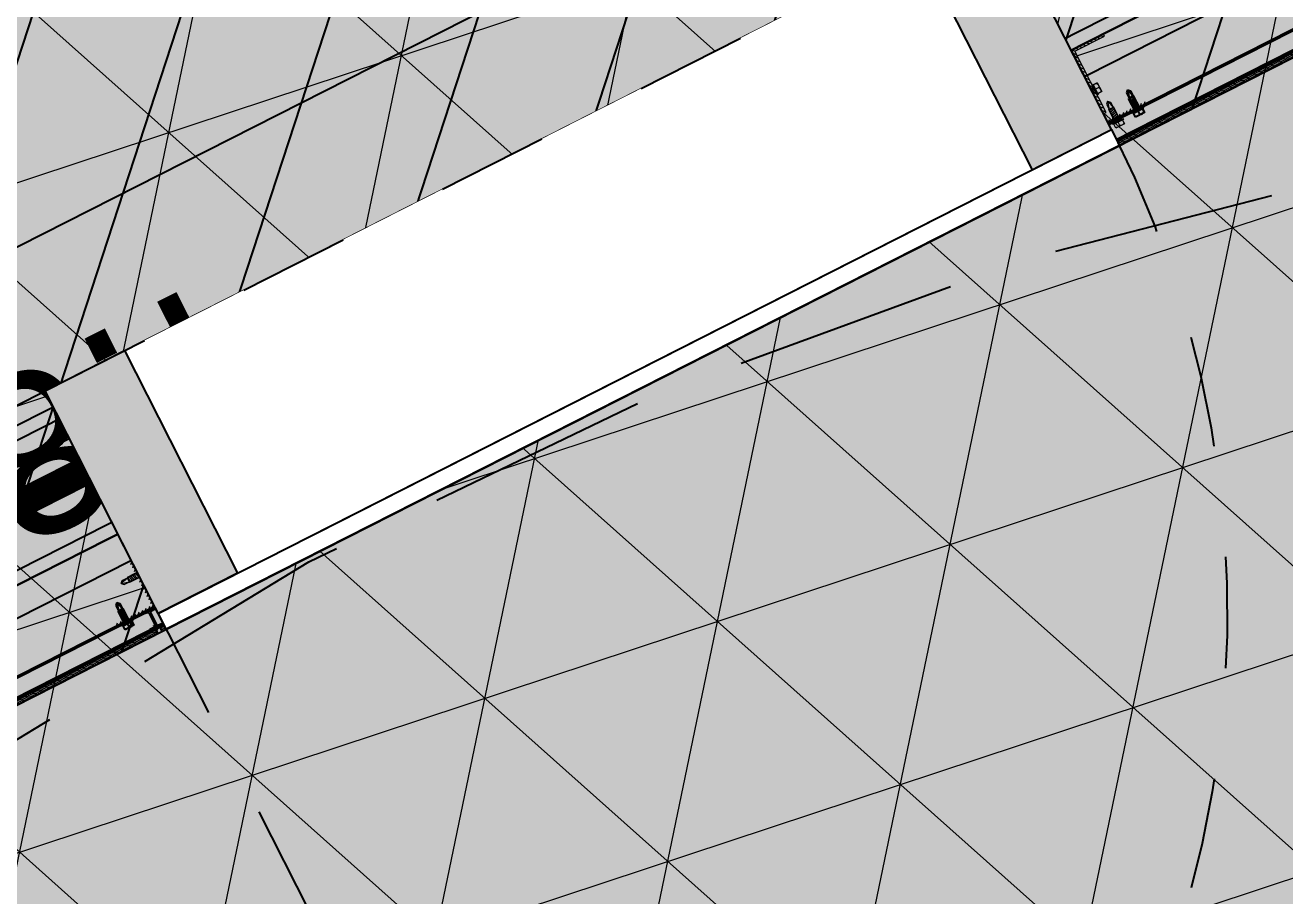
# Model space of a CAD drawing. Header units: metres. Extents: x 678805 to 1359287, y 2747329 to 5497370.
# Drawn here: x 679884.574 to 679885.988, y 2748644.668 to 2748645.645 of the extents above; entities that cross this region are included whole.
import ezdxf

# ---------------------------------------------------------------- set-up
doc = ezdxf.new("R2010")
doc.units = ezdxf.units.M
for name, pattern in [('XREF_MON_BUILDINGS$0$Dash_2_', [0.25, 0.125, -0.125]), ('XREF_MON_BUILDINGS$0$Hidden', [0.004, 0.002, -0.002]), ('XREF_MON_SFT_TREES$0$HIDDEN', [0.375, 0.25, -0.125])]:
    doc.linetypes.add(name, pattern=pattern)
for name, color, linetype in [('00_XREF_MON_HSC_PAVEMENT', 7, 'Continuous'), ('00_XREF_TWQ_BUILDINGS', 7, 'Continuous'), ('00_XREF_TWQ_SFT_TREES', 7, 'Continuous'), ('XREF_MON_BUILDINGS$0$00-Modulos DEFINIDOS', 7, 'Continuous'), ('XREF_MON_BUILDINGS$0$00-Modulos ROOFS', 2, 'Continuous'), ('XREF_MON_BUILDINGS$0$02-KH-02-Prayer Room', 93, 'Continuous'), ('XREF_MON_BUILDINGS$0$02-L-01_Structure t2', 7, 'Continuous'), ('XREF_MON_BUILDINGS$0$02-L-01_Struture aux', 4, 'Continuous'), ('XREF_MON_BUILDINGS$0$02-L-06_Plan Change', 252, 'Continuous'), ('XREF_MON_BUILDINGS$0$02-L-Insulation', 252, 'Continuous'), ('XREF_MON_BUILDINGS$0$02-L-INT Panel', 5, 'Continuous'), ('XREF_MON_BUILDINGS$0$02-L-panel', 5, 'Continuous'), ('XREF_MON_BUILDINGS$0$COTAUX', 7, 'Continuous'), ('XREF_MON_SFT_TREES$0$SL_TREE_CANOPY', 251, 'XREF_MON_SFT_TREES$0$HIDDEN')]:
    doc.layers.add(name, color=color, linetype=linetype)
for name, color, linetype, true_color in [('XREF_MON_BUILDINGS$0$0-WIPEOUTS', 7, 'Continuous', 0xffffff), ('XREF_MON_BUILDINGS$0$02-L-06_Walls HATCH 01', 9, 'Continuous', 0x808080), ('XREF_MON_SFT_TREES$0$SL_TREE_CERCIDIUM_FLORIDUM', 7, 'Continuous', 0xe0e000)]:
    doc.layers.add(name, color=color, linetype=linetype, true_color=true_color)
doc.layers.add('XREF_MON_BUILDINGS$0$00-AUX STRUCTURE', color=3, linetype='Continuous', plot=False)
doc.layers.add('XREF_MON_BUILDINGS$0$00_AUX', color=3, linetype='Continuous', plot=False)
for name, color, linetype, lineweight in [('XREF_MON_BUILDINGS$0$02-H-251', 251, 'Continuous', 0), ('XREF_MON_BUILDINGS$0$02-H-254', 254, 'Continuous', 0), ('XREF_MON_BUILDINGS$0$02-L-01_Structure L', 7, 'Continuous', 5), ('XREF_MON_BUILDINGS$0$02-L-01_Structure T', 8, 'Continuous', 5)]:
    doc.layers.add(name, color=color, linetype=linetype, lineweight=lineweight)
doc.layers.add('XREF_MON_HSC_PAVEMENT$0$03-TR-Pavement_05_Precast irregular Concrete Blocks_Open Joint', color=7, linetype='Continuous', lineweight=5, true_color=0x82ae7e)
doc.layers.add('XREF_MON_HSC_PAVEMENT$0$03-TR-Pavement_07_Precast irregular Concrete Blocks', color=7, linetype='Continuous', lineweight=5, true_color=0xb3b3b3)
doc.layers.get('XREF_MON_SFT_TREES$0$SL_TREE_CERCIDIUM_FLORIDUM').off()
doc.styles.add('XREF_MON_BUILDINGS$0$E100', font='verdana.ttf', dxfattribs={"height": 0.18})
doc.linetypes.add('XREF_MON_BUILDINGS$0$BATTING', pattern='A,0.0001,-0.1,[134,ltypeshp.shx,S=0.1,R=0,X=-0.1,Y=0],-0.2,[134,ltypeshp.shx,S=0.1,R=180,X=0.1,Y=0],-0.1', length=0.4001)
doc.dimstyles.new('XREF_MON_BUILDINGS$0$E100', dxfattribs={"dimscale": 0.03, "dimtxt": 12, "dimasz": 0.5, "dimexe": 0.1, "dimexo": 1, "dimgap": 4, "dimtad": 1, "dimzin": 0, "dimdsep": 46, "dimtxsty": 'XREF_MON_BUILDINGS$0$E100', "dimblk1": 'XREF_MON_BUILDINGS$0$LINCOT200', "dimblk2": 'XREF_MON_BUILDINGS$0$LINCOT200', "dimsah": 1, "dimcen": 0.1, "dimdle": 0.1, "dimse1": 1, "dimse2": 1, "dimclrt": 256, "dimadec": 0, "dimazin": 0, "dimtfac": 0.01538461538461539, "dimtofl": 0, "dimtmove": 0, "dimatfit": 3, "dimldrblk": 'XREF_MON_BUILDINGS$0$LINCOT200', "dimfxl": 1, "dimtolj": 1, "dimtzin": 0, "dimarcsym": 0})

# ---------------------------------------------------------------- blocks, each defined once
blk = doc.blocks.new('XREF_MON_BUILDINGS$0$LINCOT200')
for p, q in [((0, -9.999961704014428), (0, 10.00003829598555)), ((3.694822225952521e-13, 3.829598557558711e-05), (10.00000000000051, 3.829598557558711e-05))]:
    blk.add_line(p, q)
at = {"const_width": 1.875}
blk.add_lwpolyline([(3.535533801624467, -3.535495714255788), (-3.535533950636761, 3.535572157214077)], dxfattribs=at)
at = {"layer": 'XREF_MON_BUILDINGS$0$COTAUX'}
blk.add_line((0, 0), (-1.249999999999915, 0), dxfattribs=at)
blk = doc.blocks.new('*D90')
at = {"layer": 'DEFPOINTS', "color": 0, "transparency": 16777216}
for p in [(119.6986085125246, -56.82058442011478), (120.1565622668715, -56.82058442011478), (119.6986085111276, -61.62058442039418)]:
    blk.add_point(p, dxfattribs=at)
at = {"layer": 'XREF_MON_BUILDINGS$0$00_AUX', "color": 0, "lineweight": -2, "transparency": 16777216}
blk.add_line((120.1565622668715, -61.60558442039406), (120.1565622668715, -56.83558442011466), dxfattribs=at)
at = {"layer": 'XREF_MON_BUILDINGS$0$00_AUX', "color": 0, "lineweight": -2, "transparency": 16777216, "xscale": 0.015, "yscale": 0.015, "zscale": 0.015}
for p, rotation in [((120.1565622668715, -56.82058442011466), 90.00000000000006), ((120.1565622668715, -61.62058442039406), 270.0000000000001)]:
    blk.add_blockref('XREF_MON_BUILDINGS$0$LINCOT200', p, dxfattribs=dict(at, rotation=rotation))
at = {"layer": 'XREF_MON_BUILDINGS$0$00_AUX', "transparency": 16777216, "insert": (119.9424521258373, -59.22058442025437), "char_height": 0.18, "attachment_point": 5, "rotation": 90.00000000000006, "style": 'XREF_MON_BUILDINGS$0$E100'}
blk.add_mtext('\\A1;4.80', dxfattribs=at)
blk = doc.blocks.new('XREF_MON_BUILDINGS$0$AUTORROSCANTE')
at = {"layer": 'XREF_MON_BUILDINGS$0$02-L-01_Structure t2', "color": 0}
for p, q in [((-31.20000000000002, 5.629165124598842), (-26.19999999999959, 5.62916512459816)), ((-31.19999999999999, -3.410605131648481e-13), (-26.19999999999976, 0)), ((-2.365309734828713, 2.5), (-25, 2.5)), ((0, 0), (-8.999999999999972, 2.5)), ((0, 0), (-3.600692283157343, -1.09366380576239)), ((0, 0), (-2.365309734828713, 2.5)), ((0, 0), (-2.365309734828713, -2.5)), ((-31.20000000000002, -5.629165124598899), (-26.19999999999948, -5.629165124599581)), ((-2.365309734828713, -2.5), (-25, -2.5)), ((-3.600692283157343, -1.09366380576239), (-2.365309734828713, -2.5))]:
    blk.add_line(p, q, dxfattribs=at)
at = {"layer": 'XREF_MON_BUILDINGS$0$02-L-01_Structure t2', "color": 253}
for p, q in [((-25, 3.149999999999977), (-8.999999999999943, 3.150000000000034)), ((-23.47427264461649, -3.14999999999992), (-25, 2.662522019210144)), ((-21.40651940967126, -3.14999999999992), (-23.06020473028568, 3.149999999999864)), ((-19.338766174726, -3.14999999999992), (-20.99245149534045, 3.14999999999992)), ((-17.27101293978083, -3.14999999999992), (-18.92469826039516, 3.150000000000034)), ((-15.20325970483566, -3.14999999999992), (-16.85694502544993, 3.150000000000034)), ((-13.1355064698904, -3.14999999999992), (-14.78919179050473, 3.149999999999977)), ((-11.06775323494514, -3.14999999999992), (-12.72143855555953, 3.149999999999977)), ((-9, -3.14999999999992), (-10.65368532061433, 3.150000000000034)), ((-9, -3.14999999999992), (-8.999999999999972, 3.150000000000034)), ((-25, -3.149999999999977), (-9, -3.149999999999977)), ((-3.600692283157343, -1.09366380576239), (-9, -2.5))]:
    blk.add_line(p, q, dxfattribs=at)
at = {"layer": 'XREF_MON_BUILDINGS$0$02-L-01_Structure t2', "color": 0}
for points in [[(-31.20000000000002, 5.629165124598842), (-26.19999999999996, 5.629165124598842), (-26.19999999999996, -5.629165124599581), (-31.20000000000002, -5.629165124599581)], [(-26.19999999999951, 6.5), (-25, 6.5), (-25, -6.500000000000057), (-26.19999999999951, -6.500000000000057)]]:
    blk.add_lwpolyline(points, close=True, dxfattribs=at)
for centre, start, end in [((-26.98608579049073, 2.367525475711773), 129.2840388374925, 214.1828116507075), ((-26.98608579049073, -2.366719793068796), 145.8304296466695, 230.7332658614822)]:
    blk.add_arc(centre, 4.213914209509284, start, end, dxfattribs=at)
blk = doc.blocks.new('XREF_MON_BUILDINGS$0$ULMA_Montante VV')
at = {"layer": 'XREF_MON_BUILDINGS$0$02-H-251', "ltscale": 125}
h = blk.add_hatch(dxfattribs=at)
h.set_pattern_fill('ANSI31', color=256, scale=0.001, angle=450, style=0)
h.set_pattern_definition([(134.9999999999999, (-0.05125000000043656, -0.00250000000005457), (-0.002245064030267289, -0.002245064030267287), [])])
edge = h.paths.add_edge_path()
edge.add_line((-0.05095000000073924, -0.00250000000005457), (0.04844999999841093, -0.00250000000005457))
edge.add_arc((0.04844999999841093, -0.002200000000129876), 0.0003, 270, 360)
edge.add_line((0.04874999999992724, -0.002200000000129876), (0.04874999999992724, -0.0003000000001520675))
edge.add_arc((0.04844999999841093, -0.0003000000001520675), 0.0003, 0, 90)
edge.add_line((0.04844999999841093, 0), (0, 0))
edge.add_line((0, 0), (0, 0.05719999999996617))
edge.add_arc((-0.0003000000015163096, 0.05719999999996617), 0.0003, 0, 90)
edge.add_line((-0.0003000000015163096, 0.05749999999989086), (-0.002200000000811997, 0.05749999999989086))
edge.add_arc((-0.002200000000811997, 0.05719999999996617), 0.0003, 90, 180)
edge.add_line((-0.002500000000509317, 0.05719999999996617), (-0.002500000000509317, 0))
edge.add_line((-0.002500000000509317, 0), (-0.05095000000073924, 0))
edge.add_arc((-0.05095000000073924, -0.0003000000001520675), 0.0003, 90, 180)
edge.add_line((-0.05125000000043656, -0.0003000000001520675), (-0.05125000000043656, -0.002200000000129876))
edge.add_arc((-0.05095000000073924, -0.002200000000129876), 0.0003, 180, 270)
blk = doc.blocks.new('XREF_MON_BUILDINGS$0$ULMA_Autotaladrante')
at = {"layer": 'XREF_MON_BUILDINGS$0$02-L-01_Structure T', "color": 252}
for p, q in [((-0.02500000000509317, 2.273736754432321e-13), (-0.02263469026956955, 0.00250000000005457)), ((-0.02500000000509317, 2.273736754432321e-13), (-0.01600000000325963, 0.00250000000005457)), ((-0.02500000000509317, 2.273736754432321e-13), (-0.02263469026956955, -0.002499999999599822)), ((-0.02500000000509317, 2.273736754432321e-13), (-0.02139930772136722, -0.001093663805477263)), ((-0.02263469026956955, 0.00250000000005457), (0, 0.00250000000005457)), ((0, 0.003150000000232467), (-0.01600000000325963, 0.003150000000232467)), ((-0.01600000000325963, -0.003149999999777719), (-0.01600000000325963, 0.003150000000232467)), ((-0.01600000000325963, -0.003149999999777719), (-0.01434631468237058, 0.003150000000232467)), ((-0.01393224676803584, -0.003149999999777719), (-0.01227856144714679, 0.003150000000232467)), ((-0.0118644935323573, -0.003149999999777719), (-0.01021080821146825, 0.003150000000232467)), ((-0.00979674029713351, -0.003149999999777719), (-0.008143054976244457, 0.003150000000232467)), ((-0.00772898706190972, -0.003149999999777719), (-0.006075301741020667, 0.003150000000232467)), ((-0.005661233826231182, -0.003149999999777719), (-0.004007548505342129, 0.003150000000232467)), ((-0.003593480591007392, -0.003149999999777719), (-0.001939795270118339, 0.003150000000232467)), ((-0.001525727355783602, -0.003149999999777719), (0, 0.002662522019363678)), ((0.006200000001172157, 0.005629165124673818), (0.001200000000153523, 0.005629165124673818)), ((0.006200000001172157, 2.273736754432321e-13), (0.001200000000153523, 2.273736754432321e-13)), ((-0.02139930772136722, -0.001093663805477263), (-0.02263469026956955, -0.002499999999599822)), ((-0.02263469026956955, -0.002499999999599822), (0, -0.002499999999599822)), ((-0.02139930772136722, -0.001093663805477263), (-0.01600000000325963, -0.002499999999599822)), ((0, -0.003149999999777719), (-0.01600000000325963, -0.003149999999777719)), ((0.006200000001172157, -0.005629165124219071), (0.001200000000153523, -0.005629165124219071))]:
    blk.add_line(p, q, dxfattribs=at)
for points in [[(0.001200000000153523, 0.006499999999959982), (0, 0.006499999999959982), (0, -0.006499999999732609), (0.001200000000153523, -0.006499999999732609)], [(0.006200000001172157, 0.005629165124673818), (0.001200000000153523, 0.005629165124673818), (0.001200000000153523, -0.005629165124219071), (0.006200000001172157, -0.005629165124219071)]]:
    blk.add_lwpolyline(points, close=True, dxfattribs=at)
for centre, start, end in [((0.001986085791031655, 0.002367525475847287), 325.8171883654993, 50.71596115511253), ((0.001986085791031655, -0.002366719792689764), 309.2667341381091, 34.16957033823044)]:
    blk.add_arc(centre, 0.004213914210367771, start, end, dxfattribs=at)
blk = doc.blocks.new('XREF_MON_BUILDINGS$0$ULMA_Escuadra40x80_Seccion')
at = {"layer": 'XREF_MON_BUILDINGS$0$02-H-251', "ltscale": 125}
h = blk.add_hatch(dxfattribs=at)
h.set_pattern_fill('ANSI31', color=256, scale=0.001, angle=360, style=0)
h.set_pattern_definition([(45, (0, 0), (-0.002245064030267288, 0.002245064030267289), [])])
h.paths.add_polyline_path([(0, 0.0799999999994725), (0.002999999989697244, 0.0799999999994725), (0.002999999989697244, 0.002999999999701686), (0.03999999999359716, 0.002999999999701686), (0.03999999999359716, 0), (0, 0)])
at = {"layer": 'XREF_MON_BUILDINGS$0$02-L-01_Structure L', "linetype": 'Continuous'}
blk.add_lwpolyline([(0, 0.0799999999994725), (0.002999999989697244, 0.0799999999994725), (0.002999999989697244, 0.002999999999701686), (0.03999999999359716, 0.002999999999701686), (0.03999999999359716, 0), (0, 0)], close=True, dxfattribs=at)
blk = doc.blocks.new('XREF_MON_BUILDINGS$0$modul 28 ulma')
at = {"layer": 'XREF_MON_BUILDINGS$0$02-H-251', "linetype": 'XREF_MON_BUILDINGS$0$Hidden', "ltscale": 125}
h = blk.add_hatch(dxfattribs=at)
h.set_pattern_fill('ANSI31', color=256, scale=0.001, angle=360, style=0)
h.set_pattern_definition([(45, (-254.3383642196871, -172.1195096422011), (-0.002245064030267288, 0.002245064030267289), [])])
edge = h.paths.add_edge_path()
edge.add_line((0.02693007770737015, 2.377168457354051), (0.02693007770737392, 2.379168457354004))
edge.add_line((0.02693007770737392, 2.379168457354004), (0.02668466718494814, 2.386039951986155))
edge.add_line((0.02668466718494814, 2.386039951986155), (0.0257405837366468, 2.386918785005144))
edge.add_arc((0.02594499169862085, 2.387138369578786), 0.0003, 137.0499999998804, 227.0499999998918, ccw=False)
edge.add_line((0.02572540712497889, 2.387342777540987), (0.0266044137735551, 2.388287047509826))
edge.add_line((0.0266044137735551, 2.388287047509826), (0.02654190239644907, 2.39003736604524))
edge.add_line((0.02654190239644907, 2.39003736604524), (0.02559778025005768, 2.390916235087723))
edge.add_arc((0.02580218821294121, 2.391135819661592), 0.0003, 137.0499999998804, 227.049999999877, ccw=False)
edge.add_line((0.02558260363929925, 2.391340227623794), (0.02646164631659858, 2.392284536297089))
edge.add_line((0.02646164631659858, 2.392284536297089), (0.02599895688328888, 2.405239840414986))
edge.add_arc((0.02400023117499845, 2.405168457354076), 0.002, 2.045408488778087, 89.99999999989184)
edge.add_line((0.02400023117500222, 2.407168457354029), (0.01727087669517186, 2.407168457354042))
edge.add_line((0.01727087669517186, 2.407168457354042), (0.007930077707193953, 2.407168457354059))
edge.add_line((0.007930077707193953, 2.407168457354059), (0.007930077707184232, 2.402018457354101))
edge.add_line((0.007930077707184232, 2.402018457354101), (0.006930077706980505, 2.402018457354103))
edge.add_line((0.006930077706980504, 2.402018457354103), (0.006930077706990542, 2.407335851196564))
edge.add_arc((0.006630077707293222, 2.407335851196565), 0.0003, 359.9999999998918, 419.9999999998961)
edge.add_line((0.006780077707142373, 2.407595658817769), (0.003899692949954745, 2.40925864973284))
edge.add_arc((0.004049692949803895, 2.409518457354045), 0.0003, 59.99999999989609, 239.9999999998774, ccw=False)
edge.add_line((0.004199692949653045, 2.40977826497525), (0.006480077707446687, 2.408461684221408))
edge.add_arc((0.006630077707295838, 2.408721491842614), 0.0003, 239.9999999998961, 359.9999999998918)
edge.add_line((0.006930077706993158, 2.408721491842613), (0.006930077707007783, 2.416468457354001))
edge.add_line((0.006930077707007784, 2.416468457354001), (0.00793007770721151, 2.416468457353999))
edge.add_line((0.00793007770721151, 2.416468457353998), (0.007930077707200184, 2.41046845735414))
edge.add_line((0.007930077707200183, 2.41046845735414), (0.009680077707556705, 2.410468457354137))
edge.add_arc((0.009680077707556233, 2.410218457354086), 0.0002500000000000272, -90.00000000010817, 89.99999999989183, ccw=False)
edge.add_line((0.009680077707555761, 2.409968457354035), (0.007930077707199239, 2.409968457354038))
edge.add_line((0.007930077707199239, 2.409968457354038), (0.007930077707197352, 2.408968457354062))
edge.add_line((0.007930077707197352, 2.408968457354062), (0.02417450054893445, 2.408968457354031))
edge.add_arc((0.02417450054893823, 2.410968457353984), 0.002, 269.9999999998918, 352.552583149694)
edge.add_line((0.02615762901699267, 2.410709224874487), (0.02693007770744462, 2.416618457354039))
edge.add_line((0.02693007770744462, 2.416618457354039), (0.02873007770744753, 2.416618457354035))
edge.add_line((0.02873007770744753, 2.416618457354035), (0.02873007770737306, 2.377168457354047))
edge.add_line((0.02873007770737306, 2.377168457354047), (0.02693007770737015, 2.377168457354051))
h = blk.add_hatch(dxfattribs=at)
h.set_pattern_fill('ANSI31', color=256, scale=0.001, angle=360, style=0)
h.set_pattern_definition([(45, (-254.9383642196871, -172.1195096422011), (-0.002245064030267288, 0.002245064030267289), [])])
edge = h.paths.add_edge_path()
edge.add_line((0.02693007770623745, 1.777168457354051), (0.02693007770624123, 1.779168457354004))
edge.add_line((0.02693007770624123, 1.779168457354004), (0.02668466718381544, 1.786039951986155))
edge.add_line((0.02668466718381544, 1.786039951986155), (0.02574058373551411, 1.786918785005144))
edge.add_arc((0.02594499169748816, 1.787138369578786), 0.0003, 137.0499999998804, 227.0499999998918, ccw=False)
edge.add_line((0.02572540712384619, 1.787342777540987), (0.0266044137724224, 1.788287047509826))
edge.add_line((0.0266044137724224, 1.788287047509826), (0.02654190239531638, 1.790037366045241))
edge.add_line((0.02654190239531638, 1.790037366045241), (0.02559778024892498, 1.790916235087723))
edge.add_arc((0.02580218821180852, 1.791135819661593), 0.0003, 137.0499999998804, 227.049999999877, ccw=False)
edge.add_line((0.02558260363816656, 1.791340227623794), (0.02646164631546589, 1.79228453629709))
edge.add_line((0.02646164631546589, 1.79228453629709), (0.02599895688215619, 1.805239840414986))
edge.add_arc((0.02400023117386575, 1.805168457354076), 0.002, 2.045408488778087, 89.99999999989184)
edge.add_line((0.02400023117386953, 1.807168457354029), (0.01727087669403916, 1.807168457354042))
edge.add_line((0.01727087669403916, 1.807168457354042), (0.007930077706061259, 1.807168457354059))
edge.add_line((0.007930077706061259, 1.80716845735406), (0.007930077706051537, 1.802018457354102))
edge.add_line((0.007930077706051537, 1.802018457354102), (0.006930077705847811, 1.802018457354104))
edge.add_line((0.006930077705847811, 1.802018457354104), (0.006930077705857848, 1.807335851196564))
edge.add_arc((0.006630077706160528, 1.807335851196565), 0.0003, 359.9999999998918, 419.9999999998961)
edge.add_line((0.006780077706009679, 1.80759565881777), (0.00389969294882205, 1.80925864973284))
edge.add_arc((0.004049692948671201, 1.809518457354045), 0.0003, 59.99999999989609, 239.9999999998774, ccw=False)
edge.add_line((0.004199692948520351, 1.80977826497525), (0.006480077706313994, 1.808461684221409))
edge.add_arc((0.006630077706163144, 1.808721491842614), 0.0003, 239.9999999998961, 359.9999999998918)
edge.add_line((0.006930077705860464, 1.808721491842613), (0.006930077705875089, 1.816468457354001))
edge.add_line((0.006930077705875089, 1.816468457354001), (0.007930077706078816, 1.816468457353999))
edge.add_line((0.007930077706078816, 1.816468457353999), (0.00793007770606749, 1.810468457354141))
edge.add_line((0.00793007770606749, 1.810468457354141), (0.009680077706424012, 1.810468457354137))
edge.add_arc((0.00968007770642354, 1.810218457354086), 0.0002500000000000272, -90.00000000010817, 89.99999999989183, ccw=False)
edge.add_line((0.009680077706423068, 1.809968457354036), (0.007930077706066546, 1.809968457354039))
edge.add_line((0.007930077706066546, 1.809968457354039), (0.007930077706064659, 1.808968457354063))
edge.add_line((0.007930077706064657, 1.808968457354063), (0.02417450054780176, 1.808968457354032))
edge.add_arc((0.02417450054780554, 1.810968457353985), 0.002, 269.9999999998918, 352.552583149694)
edge.add_line((0.02615762901585998, 1.810709224874488), (0.02693007770631193, 1.816618457354039))
edge.add_line((0.02693007770631193, 1.816618457354039), (0.02873007770631484, 1.816618457354036))
edge.add_line((0.02873007770631484, 1.816618457354036), (0.02873007770624036, 1.777168457354048))
edge.add_line((0.02873007770624036, 1.777168457354048), (0.02693007770623745, 1.777168457354051))
h = blk.add_hatch(dxfattribs=at)
h.set_pattern_fill('ANSI31', color=256, scale=0.001, angle=360, style=0)
h.set_pattern_definition([(45, (-255.5383642196871, -172.1195096422011), (-0.002245064030267288, 0.002245064030267289), [])])
edge = h.paths.add_edge_path()
edge.add_line((0.02693007770510476, 1.177168457354051), (0.02693007770510853, 1.179168457354004))
edge.add_line((0.02693007770510853, 1.179168457354004), (0.02668466718268275, 1.186039951986155))
edge.add_line((0.02668466718268275, 1.186039951986155), (0.02574058373438142, 1.186918785005144))
edge.add_arc((0.02594499169635546, 1.187138369578786), 0.0003, 137.0499999998804, 227.0499999998918, ccw=False)
edge.add_line((0.0257254071227135, 1.187342777540987), (0.02660441377128971, 1.188287047509826))
edge.add_line((0.02660441377128971, 1.188287047509826), (0.02654190239418368, 1.190037366045241))
edge.add_line((0.02654190239418368, 1.190037366045241), (0.02559778024779229, 1.190916235087723))
edge.add_arc((0.02580218821067583, 1.191135819661593), 0.0003, 137.0499999998804, 227.049999999877, ccw=False)
edge.add_line((0.02558260363703386, 1.191340227623794), (0.02646164631433319, 1.19228453629709))
edge.add_line((0.02646164631433319, 1.19228453629709), (0.02599895688102349, 1.205239840414986))
edge.add_arc((0.02400023117273306, 1.205168457354077), 0.002, 2.045408488778087, 89.99999999989184)
edge.add_line((0.02400023117273684, 1.207168457354029), (0.01727087669290647, 1.207168457354042))
edge.add_line((0.01727087669290647, 1.207168457354042), (0.007930077704928568, 1.20716845735406))
edge.add_line((0.007930077704928566, 1.20716845735406), (0.007930077704918843, 1.202018457354102))
edge.add_line((0.007930077704918843, 1.202018457354102), (0.006930077704715116, 1.202018457354104))
edge.add_line((0.006930077704715117, 1.202018457354104), (0.006930077704725155, 1.207335851196564))
edge.add_arc((0.006630077705027835, 1.207335851196565), 0.0003, 359.9999999998918, 419.9999999998961)
edge.add_line((0.006780077704876986, 1.20759565881777), (0.003899692947689357, 1.20925864973284))
edge.add_arc((0.004049692947538507, 1.209518457354046), 0.0003, 59.99999999989609, 239.9999999998774, ccw=False)
edge.add_line((0.004199692947387658, 1.20977826497525), (0.0064800777051813, 1.208461684221409))
edge.add_arc((0.006630077705030451, 1.208721491842614), 0.0003, 239.9999999998961, 359.9999999998918)
edge.add_line((0.006930077704727771, 1.208721491842613), (0.006930077704742395, 1.216468457354001))
edge.add_line((0.006930077704742395, 1.216468457354001), (0.007930077704946123, 1.216468457353999))
edge.add_line((0.007930077704946123, 1.216468457353999), (0.007930077704934795, 1.210468457354141))
edge.add_line((0.007930077704934795, 1.210468457354141), (0.009680077705291317, 1.210468457354138))
edge.add_arc((0.009680077705290845, 1.210218457354087), 0.0002500000000000272, -90.00000000010817, 89.99999999989183, ccw=False)
edge.add_line((0.009680077705290373, 1.209968457354036), (0.007930077704933852, 1.209968457354039))
edge.add_line((0.007930077704933852, 1.209968457354039), (0.007930077704931964, 1.208968457354063))
edge.add_line((0.007930077704931964, 1.208968457354063), (0.02417450054666907, 1.208968457354032))
edge.add_arc((0.02417450054667284, 1.210968457353985), 0.002, 269.9999999998918, 352.552583149694)
edge.add_line((0.02615762901472728, 1.210709224874488), (0.02693007770517923, 1.216618457354039))
edge.add_line((0.02693007770517923, 1.216618457354039), (0.02873007770518215, 1.216618457354036))
edge.add_line((0.02873007770518215, 1.216618457354036), (0.02873007770510767, 1.177168457354048))
edge.add_line((0.02873007770510767, 1.177168457354048), (0.02693007770510476, 1.177168457354051))
at = {"layer": 'XREF_MON_BUILDINGS$0$02-H-254', "ltscale": 125}
h = blk.add_hatch(dxfattribs=at)
h.set_pattern_fill('ANSI31', color=256, scale=0.0005, style=0)
h.set_pattern_definition([(45, (-254.4811224342227, -171.9922060928871), (-0.001122532015133644, 0.001122532015133644), [])])
h.paths.add_polyline_path([(3.646040820236805e-05, 2.410668457373627), (3.646040932537599e-05, 3.005537920829363), (0.004968648575376636, 3.005537920829354), (0.00496692043629064, 2.410668457373618)])
h = blk.add_hatch(dxfattribs=at)
h.set_pattern_fill('ANSI31', color=256, scale=0.0005, style=0)
h.set_pattern_definition([(45, (-255.0811224342227, -171.9922060928871), (-0.001122532015133644, 0.001122532015133644), [])])
h.paths.add_polyline_path([(3.646040706967342e-05, 1.810668457373628), (3.646040819268309e-05, 2.405537920829363), (0.004968648574243942, 2.405537920829353), (0.004966920435157946, 1.810668457373618)])
h = blk.add_hatch(dxfattribs=at)
h.set_pattern_fill('ANSI31', color=256, scale=0.0005, style=0)
h.set_pattern_definition([(45, (-255.6811224342227, -171.9922060928871), (-0.001122532015133644, 0.001122532015133644), [])])
h.paths.add_polyline_path([(3.646040593698052e-05, 1.210668457373627), (3.646040705998846e-05, 1.805537920829363), (0.004968648573111249, 1.805537920829354), (0.004966920434025252, 1.210668457373618)])
h = blk.add_hatch(dxfattribs=at)
h.set_pattern_fill('ANSI31', color=256, scale=0.0005, style=0)
h.set_pattern_definition([(45, (-256.2811224342227, -171.9922060928871), (-0.001122532015133644, 0.001122532015133644), [])])
h.paths.add_polyline_path([(3.646040480428589e-05, 0.6106684573736277), (3.646040592729383e-05, 1.205537920829364), (0.004968648571978555, 1.205537920829354), (0.004966920432892557, 0.6106684573736184)])
at = {"layer": 'XREF_MON_BUILDINGS$0$02-L-01_Struture aux'}
for p, q in [((0.02678007770492205, 0.04485086689312303), (0.02678007771386863, 4.767772097916205)), ((0.02872996413225352, 4.767772097916201), (0.02873007500585928, 0.04485086693871444))]:
    blk.add_line(p, q, dxfattribs=at)
at = {"layer": 'XREF_MON_BUILDINGS$0$02-L-01_Struture aux', "linetype": 'Continuous'}
for p, q in [((0.1850273918976821, 4.520003940447721), (0.1850273918976821, 0.2800039404477284)), ((0.2150273918970864, 4.520003940447721), (0.2150273918970864, 0.2800039404477284))]:
    blk.add_line(p, q, dxfattribs=at)
at = {"layer": 'XREF_MON_BUILDINGS$0$02-L-01_Struture aux', "linetype": 'XREF_MON_BUILDINGS$0$Hidden'}
for p, q in [((0.003899692949954744, 2.40925864973284), (0.006780077707142373, 2.407595658817769)), ((0.004199692949653045, 2.40977826497525), (0.006480077707446688, 2.408461684221408)), ((0.00793007770721151, 2.416468457353998), (0.006930077707007784, 2.416468457354001)), ((0.006930077706993158, 2.408721491842613), (0.006930077707007784, 2.416468457354001)), ((0.006930077706980504, 2.402018457354103), (0.006930077706990542, 2.407335851196564)), ((0.007930077707200561, 2.410668457354147), (0.00793007770721151, 2.416468457353998)), ((0.009680077707557083, 2.410668457354087), (0.007930077707200561, 2.410668457354147)), ((0.007930077707197352, 2.408968457354062), (0.007930077707199617, 2.410168457354045)), ((0.00968007770755614, 2.410168457354042), (0.007930077707199617, 2.410168457354045)), ((0.02417450054893445, 2.408968457354031), (0.007930077707197352, 2.408968457354062)), ((0.01727087669517186, 2.407168457354042), (0.007930077707193953, 2.407168457354059)), ((0.007930077707184232, 2.402018457354101), (0.007930077707193953, 2.407168457354059)), ((0.02400023117500222, 2.407168457354029), (0.01727087669517186, 2.407168457354042)), ((0.02599895688328888, 2.405239840414985), (0.02646164631659858, 2.392284536297089)), ((0.02615762901699267, 2.410709224874487), (0.02693007770744462, 2.416618457354039)), ((0.02873007770744753, 2.416618457354035), (0.02693007770744462, 2.416618457354039)), ((0.02873007770737306, 2.377168457354047), (0.02873007770744753, 2.416618457354035)), ((0.007930077707184232, 2.402018457354101), (0.006930077706980504, 2.402018457354103)), ((0.02558260363929925, 2.391340227623794), (0.02646164631659858, 2.392284536297089)), ((0.02559778025005768, 2.390916235087723), (0.02654190239644907, 2.39003736604524)), ((0.02654190239644907, 2.39003736604524), (0.0266044137735551, 2.388287047509826)), ((0.02572540712497889, 2.387342777540987), (0.0266044137735551, 2.388287047509826)), ((0.0257405837366468, 2.386918785005144), (0.02668466718494814, 2.386039951986155)), ((0.02668466718494814, 2.386039951986155), (0.02693007770737392, 2.379168457354004)), ((0.02693007770737251, 2.378418457354078), (0.02693007770737392, 2.379168457354004)), ((0.02693007770737015, 2.377168457354051), (0.02693007770737392, 2.379168457354004)), ((0.02873007770737306, 2.377168457354047), (0.02693007770737015, 2.377168457354051)), ((0.004199692948520351, 1.80977826497525), (0.006480077706313994, 1.808461684221409)), ((0.007930077706078816, 1.816468457353999), (0.006930077705875089, 1.816468457354001)), ((0.006930077705860464, 1.808721491842613), (0.006930077705875089, 1.816468457354001)), ((0.007930077706067866, 1.810668457354147), (0.007930077706078816, 1.816468457353999)), ((0.009680077706424388, 1.810668457354087), (0.007930077706067866, 1.810668457354147)), ((0.007930077706064657, 1.808968457354063), (0.007930077706066923, 1.810168457354046)), ((0.009680077706423445, 1.810168457354042), (0.007930077706066923, 1.810168457354046)), ((0.02615762901585998, 1.810709224874488), (0.02693007770631193, 1.816618457354039)), ((0.02873007770631484, 1.816618457354036), (0.02693007770631193, 1.816618457354039)), ((0.02873007770624036, 1.777168457354048), (0.02873007770631484, 1.816618457354036)), ((0.00389969294882205, 1.80925864973284), (0.006780077706009679, 1.80759565881777)), ((0.006930077705847811, 1.802018457354104), (0.006930077705857848, 1.807335851196564)), ((0.007930077706051537, 1.802018457354102), (0.006930077705847811, 1.802018457354104)), ((0.02417450054780176, 1.808968457354032), (0.007930077706064657, 1.808968457354063)), ((0.01727087669403916, 1.807168457354042), (0.007930077706061259, 1.80716845735406)), ((0.007930077706051537, 1.802018457354102), (0.007930077706061259, 1.80716845735406)), ((0.02400023117386953, 1.807168457354029), (0.01727087669403916, 1.807168457354042)), ((0.02599895688215618, 1.805239840414986), (0.02646164631546589, 1.79228453629709)), ((0.02558260363816656, 1.791340227623794), (0.02646164631546589, 1.79228453629709)), ((0.02559778024892498, 1.790916235087723), (0.02654190239531638, 1.790037366045241)), ((0.02572540712384619, 1.787342777540987), (0.0266044137724224, 1.788287047509826)), ((0.02574058373551411, 1.786918785005144), (0.02668466718381544, 1.786039951986155)), ((0.02654190239531638, 1.790037366045241), (0.0266044137724224, 1.788287047509826)), ((0.02668466718381544, 1.786039951986155), (0.02693007770624123, 1.779168457354004)), ((0.02693007770623981, 1.778418457354078), (0.02693007770624123, 1.779168457354004)), ((0.02693007770623745, 1.777168457354051), (0.02693007770624123, 1.779168457354004)), ((0.02873007770624036, 1.777168457354048), (0.02693007770623745, 1.777168457354051)), ((0.007930077704946123, 1.216468457353999), (0.006930077704742395, 1.216468457354001)), ((0.006930077704727771, 1.208721491842613), (0.006930077704742395, 1.216468457354001)), ((0.007930077704935173, 1.210668457354148), (0.007930077704946123, 1.216468457353999)), ((0.02615762901472728, 1.210709224874488), (0.02693007770517923, 1.216618457354039)), ((0.02873007770518215, 1.216618457354036), (0.02693007770517923, 1.216618457354039)), ((0.02873007770510767, 1.177168457354048), (0.02873007770518215, 1.216618457354036)), ((0.003899692947689356, 1.209258649732841), (0.006780077704876986, 1.20759565881777)), ((0.004199692947387658, 1.20977826497525), (0.0064800777051813, 1.208461684221409)), ((0.006930077704715117, 1.202018457354104), (0.006930077704725155, 1.207335851196564)), ((0.007930077704918843, 1.202018457354102), (0.006930077704715117, 1.202018457354104)), ((0.009680077705291695, 1.210668457354087), (0.007930077704935173, 1.210668457354148)), ((0.007930077704931964, 1.208968457354063), (0.00793007770493423, 1.210168457354046)), ((0.009680077705290752, 1.210168457354042), (0.00793007770493423, 1.210168457354046)), ((0.02417450054666907, 1.208968457354032), (0.007930077704931964, 1.208968457354063)), ((0.01727087669290647, 1.207168457354042), (0.007930077704928566, 1.20716845735406)), ((0.007930077704918843, 1.202018457354102), (0.007930077704928566, 1.20716845735406)), ((0.02400023117273684, 1.207168457354029), (0.01727087669290647, 1.207168457354042)), ((0.02599895688102349, 1.205239840414986), (0.02646164631433319, 1.19228453629709)), ((0.02558260363703386, 1.191340227623794), (0.02646164631433319, 1.19228453629709)), ((0.02559778024779229, 1.190916235087723), (0.02654190239418368, 1.190037366045241)), ((0.0257254071227135, 1.187342777540987), (0.02660441377128971, 1.188287047509826)), ((0.02654190239418368, 1.190037366045241), (0.02660441377128971, 1.188287047509826)), ((0.02574058373438142, 1.186918785005144), (0.02668466718268275, 1.186039951986155)), ((0.02668466718268275, 1.186039951986155), (0.02693007770510853, 1.179168457354004)), ((0.02693007770510712, 1.178418457354078), (0.02693007770510853, 1.179168457354004)), ((0.02693007770510476, 1.177168457354051), (0.02693007770510853, 1.179168457354004)), ((0.02873007770510767, 1.177168457354048), (0.02693007770510476, 1.177168457354051))]:
    blk.add_line(p, q, dxfattribs=at)
at = {"layer": 'XREF_MON_BUILDINGS$0$02-L-01_Struture aux'}
for points in [[(0.006885370871356719, 4.767772097916242), (0.006885369946520776, 0.04485078617721333)], [(0.007655521816322132, 0.04485086644598636), (0.007655522741158088, 4.767772097916241)]]:
    blk.add_lwpolyline(points, dxfattribs=at)
at = {"layer": 'XREF_MON_BUILDINGS$0$02-L-01_Struture aux', "linetype": 'Continuous'}
for points in [[(0.1850273918850061, 2.237537783167803), (0.1850273918913441, 2.275003940458881), (0.1350273918913327, 2.275003940458881), (0.1350273918913611, 2.237537783167803), (0.1400273918913566, 2.237537783167803), (0.1400273918913282, 2.270003940458857), (0.180027391890496, 2.270003940458857), (0.1800273918850106, 2.237537783160186), (0.1850273918850061, 2.237537783160186)], [(0.2150273919097625, 2.237537783167803), (0.2150273919034245, 2.275003940458881), (0.2650273919034358, 2.275003940458881), (0.2650273919034074, 2.237537783167803), (0.260027391903412, 2.237537783167803), (0.2600273919034404, 2.270003940458857), (0.2200273919042726, 2.270003940458857), (0.220027391909758, 2.237537783160186), (0.2150273919097625, 2.237537783160186)], [(0.1850273918850061, 1.737537783167803), (0.1850273918913441, 1.775003940458881), (0.1350273918913327, 1.775003940458881), (0.1350273918913611, 1.737537783167803), (0.1400273918913566, 1.737537783167803), (0.1400273918913282, 1.770003940458857), (0.180027391890496, 1.770003940458857), (0.1800273918850106, 1.737537783160186), (0.1850273918850061, 1.737537783160186)], [(0.2150273919097625, 1.737537783167803), (0.2150273919034245, 1.775003940458881), (0.2650273919034358, 1.775003940458881), (0.2650273919034074, 1.737537783167803), (0.260027391903412, 1.737537783167803), (0.2600273919034404, 1.770003940458857), (0.2200273919042726, 1.770003940458857), (0.220027391909758, 1.737537783160186), (0.2150273919097625, 1.737537783160186)], [(0.1850273918850061, 1.237537783167803), (0.1850273918913441, 1.275003940458881), (0.1350273918913327, 1.275003940458881), (0.1350273918913611, 1.237537783167803), (0.1400273918913566, 1.237537783167803), (0.1400273918913282, 1.270003940458857), (0.180027391890496, 1.270003940458857), (0.1800273918850106, 1.237537783160186), (0.1850273918850061, 1.237537783160186)]]:
    blk.add_lwpolyline(points, dxfattribs=at)
at = {"layer": 'XREF_MON_BUILDINGS$0$02-L-01_Struture aux', "linetype": 'XREF_MON_BUILDINGS$0$Hidden'}
for centre, radius, start, end in [((0.004049692949803895, 2.409518457354045), 0.0003, 60.00000003160221, 240.000000031603), ((0.006630077707295838, 2.408721491842614), 0.0003, 240.000000031603, 359.9999999998918), ((0.006630077707293222, 2.407335851196565), 0.0003, 359.9999999998918, 60.00000003160221), ((0.009680077707556611, 2.410418457354093), 0.0002500000000000272, 269.9999999998919, 89.99999999989184), ((0.02400023117499845, 2.405168457354076), 0.002, 2.045408485988311, 89.99999999989184), ((0.02417450054893823, 2.410968457353984), 0.002, 269.9999999998919, 352.5525831494444), ((0.02580218821294121, 2.391135819661592), 0.0003, 137.0499999938589, 227.0499999280947), ((0.02594499169862085, 2.387138369578786), 0.0003, 137.0499999938589, 227.0500000256486), ((0.004049692948671201, 1.809518457354045), 0.0003, 60.00000003160221, 240.000000031603), ((0.009680077706423916, 1.810418457354093), 0.0002500000000000272, 269.9999999998919, 89.99999999989184), ((0.02417450054780554, 1.810968457353985), 0.002, 269.9999999998919, 352.5525831494444), ((0.006630077706163144, 1.808721491842614), 0.0003, 240.000000031603, 359.9999999998918), ((0.006630077706160528, 1.807335851196565), 0.0003, 359.9999999998918, 60.00000003160221), ((0.02400023117386575, 1.805168457354076), 0.002, 2.045408485988311, 89.99999999989184), ((0.02580218821180852, 1.791135819661593), 0.0003, 137.0499999938589, 227.0499999280947), ((0.02594499169748816, 1.787138369578786), 0.0003, 137.0499999938589, 227.0500000256486), ((0.004049692947538507, 1.209518457354046), 0.0003, 60.00000003160221, 240.0000000316031), ((0.006630077705030451, 1.208721491842614), 0.0003, 240.0000000316031, 359.9999999998918), ((0.006630077705027835, 1.207335851196565), 0.0003, 359.9999999998918, 60.00000003160221), ((0.009680077705291223, 1.210418457354093), 0.0002500000000000272, 269.9999999998919, 89.99999999989184), ((0.02400023117273306, 1.205168457354077), 0.002, 2.045408485988311, 89.99999999989184), ((0.02417450054667284, 1.210968457353985), 0.002, 269.9999999998919, 352.5525831494444), ((0.02580218821067583, 1.191135819661593), 0.0003, 137.0499999938589, 227.0499999280947), ((0.02594499169635546, 1.187138369578786), 0.0003, 137.0499999938589, 227.0500000256486)]:
    blk.add_arc(centre, radius, start, end, dxfattribs=at)
at = {"layer": 'XREF_MON_BUILDINGS$0$02-L-Insulation', "linetype": 'XREF_MON_BUILDINGS$0$BATTING', "ltscale": 0.08}
blk.add_line((0.08666075814691553, 0.08663730668886907), (0.08666075814905091, 4.705362389799463), dxfattribs=at)
at = {"layer": 'XREF_MON_BUILDINGS$0$02-L-Insulation', "linetype": 'XREF_MON_BUILDINGS$0$BATTING', "ltscale": 0.04}
blk.add_line((0.2400273919038565, 0.2850039404392897), (0.2400273919038565, 4.525003940439283), dxfattribs=at)
at = {"layer": 'XREF_MON_BUILDINGS$0$02-L-INT Panel', "linetype": 'Continuous'}
for p, q in [((0.1200273918973718, 4.520003940439266), (0.1200273918976844, 0.2800039404392658)), ((0.1200273918995922, 0.2800039404395714), (0.120027391901549, 4.520003940443156)), ((0.1350273918976708, 4.520003940439266), (0.1350273918976708, 0.2800039404392658)), ((0.2650273918995421, 4.520003940439266), (0.2650273918995421, 0.2800039404392658)), ((0.280027391897681, 4.520003940439266), (0.280027391897681, 0.2800039404392658)), ((0.300027391897681, 4.500003940439247), (0.300027391897681, 0.3000039404392449))]:
    blk.add_line(p, q, dxfattribs=at)
at = {"layer": 'XREF_MON_BUILDINGS$0$02-L-panel'}
blk.add_line((0.004958194760402984, 0.6070679235693678), (0.004970329485563162, 4.776141030667369), dxfattribs=at)
for points in [[(0.004967299983598466, 3.005537920829354), (3.646040932537599e-05, 3.005537920829363), (3.646040820236805e-05, 2.410668457373627), (0.004961946104961692, 2.410668457373618), (0.004968154140528501, 2.835340860183003)], [(0.004967299982465772, 2.405537920829353), (3.646040819268309e-05, 2.405537920829363), (3.646040706967342e-05, 1.810668457373628), (0.004961946103828998, 1.810668457373618), (0.004968154139395806, 2.235340860183003)], [(0.004967299981333079, 1.805537920829354), (3.646040705998846e-05, 1.805537920829363), (3.646040593698052e-05, 1.210668457373627), (0.004961946102696305, 1.210668457373618), (0.004968154138263113, 1.635340860183004)], [(0.004967299980200385, 1.205537920829354), (3.646040592729383e-05, 1.205537920829364), (3.646040480428589e-05, 0.6106684573736277), (0.00496194610156361, 0.6106684573736184), (0.004968154137130419, 1.035340860183004)]]:
    blk.add_lwpolyline(points, dxfattribs=at)
at = {"layer": 'XREF_MON_BUILDINGS$0$02-L-panel', "ltscale": 125}
for points in [[(0.004961946104961692, 2.410668457373618), (3.646040820236805e-05, 2.410668457373627)], [(0.004961946103828998, 1.810668457373618), (3.646040706967342e-05, 1.810668457373628)], [(0.004961946102696305, 1.210668457373618), (3.646040593698052e-05, 1.210668457373628)]]:
    blk.add_lwpolyline(points, dxfattribs=at)
at = {"layer": 'XREF_MON_BUILDINGS$0$02-L-01_Struture aux', "xscale": -1}
for name, p, rotation in [('XREF_MON_BUILDINGS$0$ULMA_Montante VV', (0.03123007770756037, 2.402318829267568), 269.9999999998918), ('XREF_MON_BUILDINGS$0$ULMA_Autotaladrante', (0.06856457054370185, 2.396818829278826), 89.99051789069786), ('XREF_MON_BUILDINGS$0$ULMA_Autotaladrante', (0.02535739684498406, 2.389551138963889), 359.9952589478254), ('XREF_MON_BUILDINGS$0$ULMA_Escuadra40x80_Seccion', (0.1200273919007084, 2.399818854402319), 89.99999999989186), ('XREF_MON_BUILDINGS$0$ULMA_Montante VV', (0.03123007770642768, 1.802318829267569), 269.9999999998918), ('XREF_MON_BUILDINGS$0$ULMA_Autotaladrante', (0.06856457054256916, 1.796818829278826), 89.99051789069786), ('XREF_MON_BUILDINGS$0$ULMA_Autotaladrante', (0.02535739684385136, 1.78955113896389), 359.9952589478254), ('XREF_MON_BUILDINGS$0$ULMA_Escuadra40x80_Seccion', (0.1200273918995757, 1.799818854402319), 89.99999999989186), ('XREF_MON_BUILDINGS$0$ULMA_Montante VV', (0.03123007770529498, 1.202318829267569), 269.9999999998918), ('XREF_MON_BUILDINGS$0$ULMA_Autotaladrante', (0.06856457054143647, 1.196818829278826), 89.99051789069786), ('XREF_MON_BUILDINGS$0$ULMA_Autotaladrante', (0.02535739684271867, 1.18955113896389), 359.9952589478254), ('XREF_MON_BUILDINGS$0$ULMA_Escuadra40x80_Seccion', (0.120027391898443, 1.199818854402319), 89.99999999989186)]:
    blk.add_blockref(name, p, dxfattribs=dict(at, rotation=rotation))
at = {"layer": 'XREF_MON_BUILDINGS$0$02-L-01_Struture aux', "xscale": 0.001000000003841706, "yscale": 0.001000000003841706, "zscale": 0.001000000003841706}
for p in [(0.05168007761159752, 2.435766163933864), (0.05155752982151942, 2.363923117458854), (0.05168007761046482, 1.835766163933864), (0.05155752982038672, 1.763923117458855), (0.05168007760933213, 1.235766163933865), (0.05155752981925403, 1.163923117458855)]:
    blk.add_blockref('XREF_MON_BUILDINGS$0$AUTORROSCANTE', p, dxfattribs=at)
blk = doc.blocks.new('XREF_MON_BUILDINGS$0$Kiosk door')
at = {"linetype": 'XREF_MON_BUILDINGS$0$Dash_2_'}
blk.add_wipeout([(-0.3650003588485287, -0.20273887368162846), (-0.3649995805811452, 0.09726091754812582), (0.834999707727285, 0.09726091754812582), (0.8349996411514713, -0.20273888156785946)], dxfattribs=at).dxf.layer = 'XREF_MON_BUILDINGS$0$0-WIPEOUTS'
at = {"layer": 'XREF_MON_BUILDINGS$0$02-L-06_Walls HATCH 01', "linetype": 'Continuous'}
h = blk.add_hatch(color=256, dxfattribs=at)
h.dxf.hatch_style = 1
h.paths.add_polyline_path([(0.8349997775229442, 0.09726260458085129), (0.7350005010742805, 0.09726468567793631), (0.7350005714583424, -0.1827374759855043), (0.8349998004780701, -0.1827409063021986)])
h.paths.add_polyline_path([(-0.2649995567047153, 0.09726103613911455), (-0.3649998889106872, 0.09726103613911455), (-0.3649999365919983, -0.1827395266227524), (-0.2649996043860263, -0.1827395266227524)])
at = {"linetype": 'Continuous'}
blk.add_line((0.8349996411514713, -0.2027388816146684), (0.8349996602950842, 0.09726091754812624), dxfattribs=at)
for points in [[(-0.3649999363518257, 0.09726091754812596), (-0.2649995805807295, 0.09726091754812596), (-0.2649996471565431, -0.1827395200508933), (-0.3650000029276393, -0.1827395200508933)], [(0.8349996602950842, 0.09726091754812624), (0.7350004194192705, 0.0972635265395761), (0.735000352843457, -0.1827378866425775), (0.8349995937192707, -0.1827404956340273)]]:
    blk.add_lwpolyline(points, close=True, dxfattribs=at)
at = {"layer": 'XREF_MON_BUILDINGS$0$02-L-06_Plan Change', "linetype": 'Continuous'}
for p, q in [((0.6349999970723608, -0.1827395266227524), (-0.3650000029276393, -0.1827395266227524)), ((-0.3650000029276393, -0.1827395266227524), (-0.3650000029276393, -0.2027388736816308))]:
    blk.add_line(p, q, dxfattribs=at)
at = {"layer": 'XREF_MON_BUILDINGS$0$02-L-06_Plan Change', "linetype": 'XREF_MON_BUILDINGS$0$Dash_2_'}
blk.add_line((0.8349992605688576, -0.182739522224247), (0.8350023100480466, -1.382739947271413), dxfattribs=at)
blk.add_lwpolyline([(0.8349997077205344, 0.09726376371885229), (-0.3649999363518257, 0.09726091754812596)], dxfattribs=at)
at = {"layer": 'XREF_MON_BUILDINGS$0$02-L-06_Plan Change', "linetype": 'Continuous'}
blk.add_lwpolyline([(-0.3650000029276393, -0.2027388736816308), (0.8349996411514713, -0.2027388815678594), (0.8349996411514713, -0.1827395279371219), (-0.3650000029276393, -0.1827395200508933)], close=True, dxfattribs=at)
at = {"layer": 'XREF_MON_BUILDINGS$0$02-L-06_Plan Change', "linetype": 'XREF_MON_BUILDINGS$0$Dash_2_'}
blk.add_arc((0.8349992605718095, -0.1827406837752702), 1.199999263500018, 179.9999441634501, 270.0001456018545, dxfattribs=at)
blk = doc.blocks.new('XREF_MON_BUILDINGS$0$A$C2A062E35')
at = {"layer": 'XREF_MON_BUILDINGS$0$00-AUX STRUCTURE', "linetype": 'Continuous', "const_width": 0.03}
blk.add_lwpolyline([(1.674476520681198, 5.280288278702947), (1.674476520676793, 1.040288278699052)], dxfattribs=at)
at = {"linetype": 'Continuous'}
blk.add_blockref('XREF_MON_BUILDINGS$0$modul 28 ulma', (1.47460393163316, 0.7602801925535232), dxfattribs=at)
at = {"layer": 'XREF_MON_BUILDINGS$0$02-L-06_Walls HATCH 01', "linetype": 'Continuous', "xscale": -1, "rotation": 270}
blk.add_blockref('XREF_MON_BUILDINGS$0$Kiosk door', (1.677370405982714, 2.32528181506899), dxfattribs=at)
blk = doc.blocks.new('XREF_MON_SFT_TREES$0$cercidium_floridum')
at = {"layer": 'XREF_MON_SFT_TREES$0$SL_TREE_CANOPY', "linetype": 'XREF_MON_SFT_TREES$0$HIDDEN'}
blk.add_circle((2.328306436538696e-10, 4.656612873077393e-10), 4.5, dxfattribs=at)
blk = doc.blocks.new('XREF_MON_SFT_TREES')
at = {"layer": 'XREF_MON_SFT_TREES$0$SL_TREE_CERCIDIUM_FLORIDUM', "rotation": 25.44812939262281}
blk.add_blockref('XREF_MON_SFT_TREES$0$cercidium_floridum', (679887.0371072371, 2748641.085475061), dxfattribs=at)
blk = doc.blocks.new('XREF_MON_HSC_PAVEMENT')
at = {"layer": 'XREF_MON_HSC_PAVEMENT$0$03-TR-Pavement_05_Precast irregular Concrete Blocks_Open Joint'}
h = blk.add_hatch(dxfattribs=at)
h.set_pattern_fill('SWAMP', color=256, scale=0.01)
h.set_pattern_definition([(0, (0, 0), (0.127, 0.219970452362), [0.03175, -0.22225]), (90, (0.015875, 0), (-0.127, 0.219970452362), [0.015875, -0.424065904724]), (90, (0.01984375, 0), (-0.127, 0.219970452362), [0.0127, -0.427240904724]), (90, (0.01190625, 0), (-0.127, 0.219970452362), [0.0127, -0.427240904724]), (59.99999999999999, (0.0238125, 0), (-0.1269999998274466, 0.2199704524616237), [0.01016, -0.24384]), (120, (0.0079375, 0), (-0.2539999998274466, 9.962377589545213e-11), [0.01016, -0.24384])])
h.paths.add_polyline_path([(679859.1736075989, 2748650.112794552), (679870.7641582047, 2748631.529695605), (679892.2662281827, 2748641.761377243), (679884.3377472018, 2748658.423227134)])
at = {"layer": 'XREF_MON_HSC_PAVEMENT$0$03-TR-Pavement_07_Precast irregular Concrete Blocks', "linetype": 'Continuous'}
h = blk.add_hatch(dxfattribs=at)
h.set_pattern_fill('NET3', color=256, scale=0.075, angle=78.3)
h.set_pattern_definition([(78.3, (679859.1790499991, 2748650.114591902), (-0.2331774317793079, 0.04828872470676953), []), (138.3, (679859.1790499991, 2748650.114591902), (-0.1584079782020697, -0.1777932171567088), []), (198.3, (679859.1790499991, 2748650.114591902), (0.07476945357723823, -0.2260819418634784), [])])
h.paths.add_polyline_path([(679890.6371556517, 2748657.342844426), (679920.741844742, 2748667.285371205), (679924.2530223433, 2748656.64994519), (679938.8734504285, 2748663.617619418), (679932.6085180747, 2748673.736520523), (679919.9871595924, 2748669.569707189), (679919.80053409, 2748670.134812573), (679859.1738532959, 2748650.112875693), (679870.7641582038, 2748631.529695605), (679895.3042574044, 2748643.207013012)])
blk = doc.blocks.new('XREF_MON_BUILDINGS$0$modulo kiosco')
h = blk.add_hatch()
h.set_pattern_fill('ANSI31', color=256, scale=0.05000000000000005, angle=-115.44788826169)
h.set_pattern_definition([(315.0000000069122, (119.6986085125245, -56.82058442011476), (0.1122532014998222, 0.1122532015269069), [])])
h.paths.add_polyline_path([(119.6986085092649, -61.62058442039415), (119.6986085125245, -57.12058442085981), (119.6986085125245, -56.82058442011476), (124.4986085100099, -61.62058442388661)])
at = {"layer": 'XREF_MON_BUILDINGS$0$0-WIPEOUTS', "true_color": 0xfcfcfc}
h = blk.add_hatch(color=7, dxfattribs=at)
h.dxf.hatch_style = 1
h.paths.add_polyline_path([(119.6986085139215, -61.62058441969566), (119.6986085125245, -56.82058442011476), (124.4986085132696, -56.82058442058042), (124.4986085123383, -61.62058442132547)])
at = {"layer": 'XREF_MON_BUILDINGS$0$00-Modulos ROOFS', "lineweight": 0}
blk.add_lwpolyline([(119.6986085139215, -61.62058441969566), (119.6986085125245, -56.82058442011476), (124.4986085132696, -56.82058442058042), (124.4986085123383, -61.62058442132547)], close=True, dxfattribs=at)
at = {"layer": 'XREF_MON_BUILDINGS$0$00-Modulos ROOFS'}
blk.add_lwpolyline([(124.4986085137352, -57.12058442062698), (124.4986085132696, -56.82058442058042), (124.1986085125245, -56.82058442151174), (119.9986085128039, -56.82058442034759), (119.6986085125245, -56.82058442011476), (119.6986085125245, -57.12058442085981), (119.6986085134558, -61.32058442058042), (119.6986085139215, -61.62058441969566), (119.9986085128039, -61.62058442062698), (124.1986085125245, -61.62058442109264), (124.4986085123383, -61.62058442132547), (124.4986085128039, -61.32058442081325)], close=True, dxfattribs=at)
at = {"layer": 'XREF_MON_BUILDINGS$0$00_AUX', "color": 253}
dim = blk.add_linear_dim(base=(120.1565622668715, -56.82058442011478), p1=(119.6986085111275, -61.62058442039415), p2=(119.6986085125245, -56.82058442011476), angle=90, dimstyle='XREF_MON_BUILDINGS$0$E100', dxfattribs=at)
dim.commit()
dim.dimension.update_dxf_attribs({"geometry": '*D90', "text_midpoint": (119.9424521258372, -59.2205844202545)})
blk = doc.blocks.new('XREF_MON_BUILDINGS')
at = {"layer": 'XREF_MON_BUILDINGS$0$02-KH-02-Prayer Room', "linetype": 'Continuous', "rotation": 116.9053677565495}
blk.add_blockref('XREF_MON_BUILDINGS$0$modulo kiosco', (679886.087439702, 2748511.4267878), dxfattribs=at)
at = {"layer": 'XREF_MON_BUILDINGS$0$00-Modulos DEFINIDOS', "rotation": 116.9048921632765}
blk.add_blockref('XREF_MON_BUILDINGS$0$A$C2A062E35', (679888.217495378, 2748645.081921207), dxfattribs=at)

msp = doc.modelspace()

# ---------------------------------------------------------------- block references
at = {"layer": '00_XREF_MON_HSC_PAVEMENT'}
msp.add_blockref('XREF_MON_HSC_PAVEMENT', (0, 0), dxfattribs=at)

# ---------------------------------------------------------------- next in the draw order: block references
at = {"layer": '00_XREF_TWQ_BUILDINGS'}
msp.add_blockref('XREF_MON_BUILDINGS', (0, 0), dxfattribs=at)

# ---------------------------------------------------------------- next in the draw order: block references
msp.add_blockref('XREF_MON_BUILDINGS', (0, 0))

# ---------------------------------------------------------------- next in the draw order: block references
at = {"layer": '00_XREF_TWQ_SFT_TREES'}
msp.add_blockref('XREF_MON_SFT_TREES', (0, 0), dxfattribs=at)

doc.saveas('drawing.dxf')
